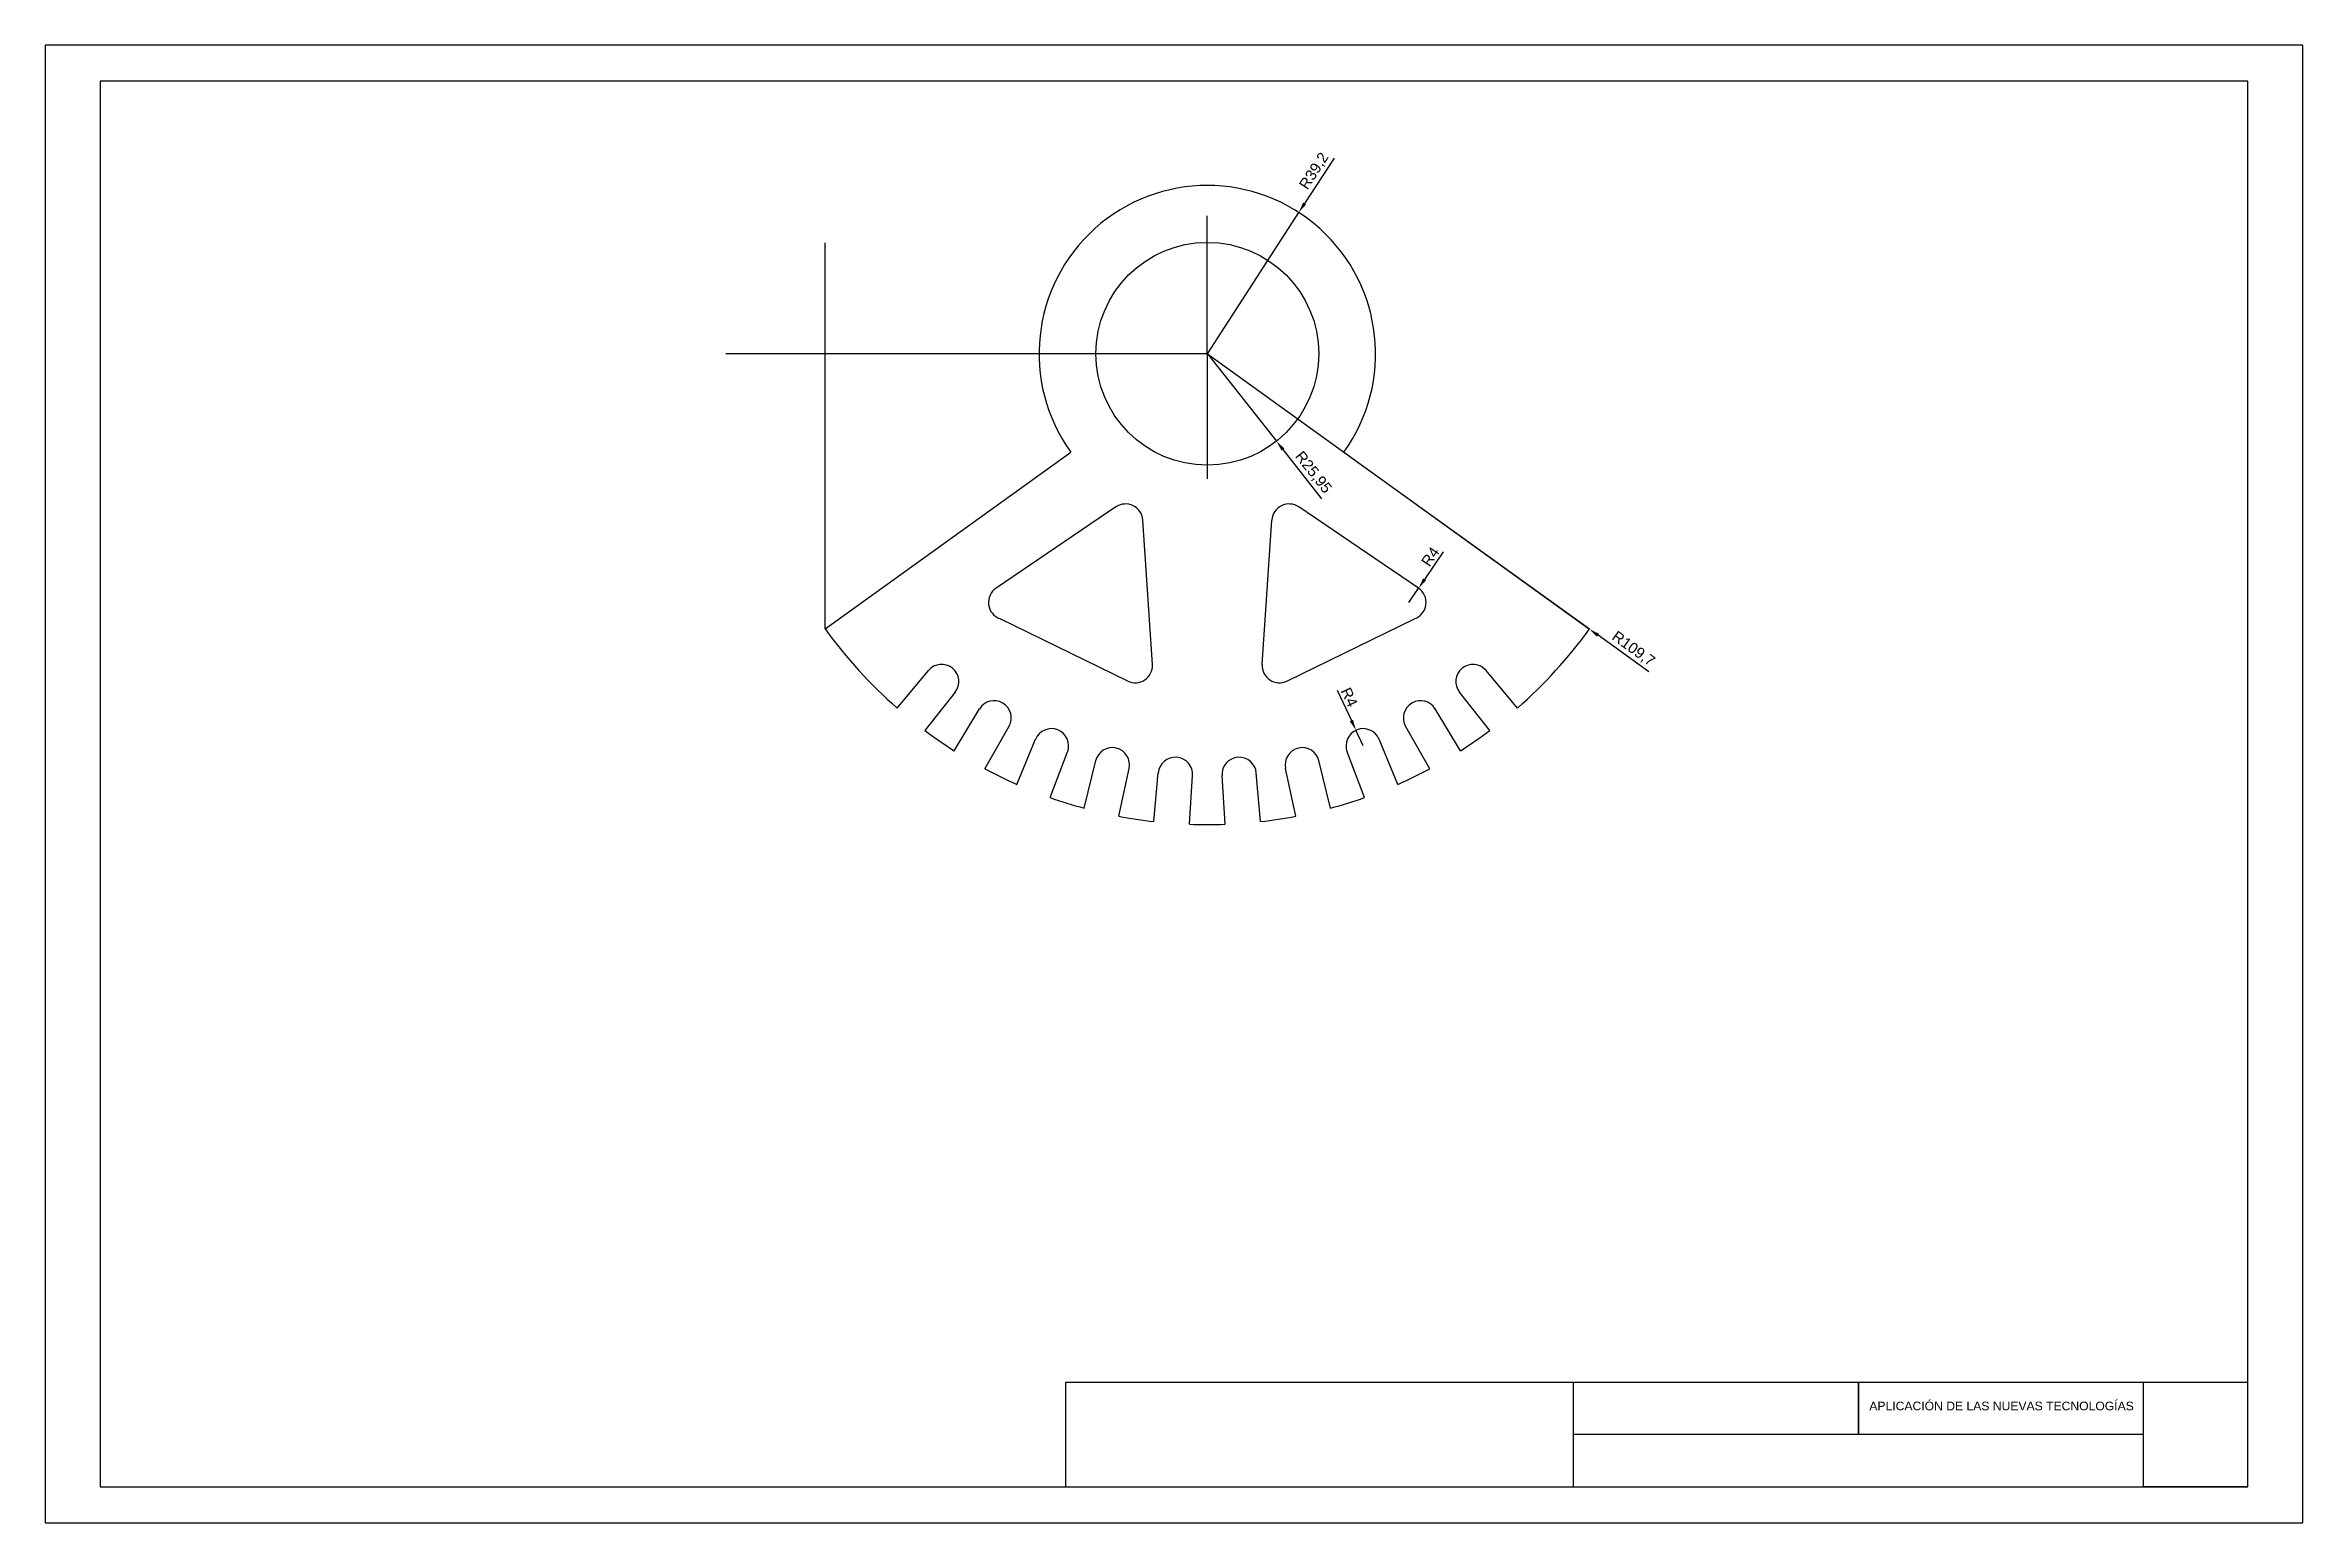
# Model space of a CAD drawing. Header units: millimetres. Extents: x 163 to 689, y 182 to 526.
import ezdxf

# ---------------------------------------------------------------- set-up
doc = ezdxf.new("R2010")
doc.units = ezdxf.units.MM
doc.styles.get("Standard").update_dxf_attribs({"font": 'arial.ttf'})
doc.dimstyles.new('ISO-25', dxfattribs={"dimtxt": 2.5, "dimasz": 2.5, "dimexe": 1.25, "dimexo": 0.625, "dimtad": 1, "dimtxsty": 'Standard', "dimcen": 2.5, "dimadec": 0, "dimazin": 0, "dimtfac": 1, "dimtmove": 0, "dimatfit": 3, "dimfxl": 1, "dimarcsym": 0})

# ---------------------------------------------------------------- blocks, each defined once
blk = doc.blocks.new('*D1')
at = {"color": 0, "lineweight": -2, "transparency": 16777216}
for p, q in [((462.79, 499.57), (455.94, 488.98)), ((433.28, 453.97), (454.58, 486.88))]:
    blk.add_line(p, q, dxfattribs=at)
at = {"color": 0, "transparency": 16777216}
blk.add_solid([(455.59, 489.21), (456.29, 488.75), (454.58, 486.88)], dxfattribs=at)
at = {"layer": 'Defpoints', "color": 0, "transparency": 16777216}
for p in [(454.58, 486.88), (433.28, 453.97)]:
    blk.add_point(p, dxfattribs=at)
at = {"color": 0, "transparency": 16777216, "insert": (458.26, 496.48), "char_height": 2.5, "attachment_point": 5, "rotation": 57.085}
blk.add_mtext('R39,2', dxfattribs=at)
blk = doc.blocks.new('*D4')
at = {"color": 0, "lineweight": -2, "transparency": 16777216}
for p, q in [((433.28, 453.97), (522.28, 389.84)), ((536.14, 379.86), (524.31, 388.38))]:
    blk.add_line(p, q, dxfattribs=at)
at = {"color": 0, "transparency": 16777216}
blk.add_solid([(524.55, 388.72), (524.06, 388.04), (522.28, 389.84)], dxfattribs=at)
at = {"layer": 'Defpoints', "color": 0, "transparency": 16777216}
for p in [(433.28, 453.97), (522.28, 389.84)]:
    blk.add_point(p, dxfattribs=at)
at = {"color": 0, "transparency": 16777216, "insert": (532.48, 385.12), "char_height": 2.5, "attachment_point": 5, "rotation": 324.2257}
blk.add_mtext('R109,7', dxfattribs=at)
blk = doc.blocks.new('*D69')
at = {"color": 0, "lineweight": -2, "transparency": 16777216}
for p, q in [((433.28, 453.97), (449.37, 433.61)), ((459.97, 420.2), (450.92, 431.65))]:
    blk.add_line(p, q, dxfattribs=at)
at = {"color": 0, "transparency": 16777216}
blk.add_solid([(451.24, 431.91), (450.59, 431.39), (449.37, 433.61)], dxfattribs=at)
at = {"layer": 'Defpoints', "color": 0, "transparency": 16777216}
for p in [(433.28, 453.97), (449.37, 433.61)]:
    blk.add_point(p, dxfattribs=at)
at = {"color": 0, "transparency": 16777216, "insert": (457.88, 426.26), "char_height": 2.5, "attachment_point": 5, "rotation": 308.3158}
blk.add_mtext('R25,95', dxfattribs=at)
blk = doc.blocks.new('*D74')
at = {"color": 0, "linetype": 'ByBlock', "lineweight": -2, "transparency": 16777216}
for p, q in [((433.28, 453.97), (522.28, 389.84)), ((536.14, 379.86), (524.31, 388.38))]:
    blk.add_line(p, q, dxfattribs=at)
at = {"color": 0, "linetype": 'ByBlock', "transparency": 16777216}
blk.add_solid([(524.55, 388.72), (524.06, 388.04), (522.28, 389.84)], dxfattribs=at)
at = {"layer": 'Defpoints', "color": 0, "linetype": 'ByBlock', "transparency": 16777216}
for p in [(433.28, 453.97), (522.28, 389.84)]:
    blk.add_point(p, dxfattribs=at)
at = {"color": 0, "linetype": 'ByBlock', "transparency": 16777216, "insert": (532.48, 385.12), "char_height": 2.5, "attachment_point": 5, "rotation": 324.2257}
blk.add_mtext('R109,7', dxfattribs=at)
blk = doc.blocks.new('*D75')
at = {"color": 0, "lineweight": -2, "transparency": 16777216}
for p, q in [((488.26, 407.83), (483.9, 401.4)), ((480.25, 396.02), (482.49, 399.33))]:
    blk.add_line(p, q, dxfattribs=at)
at = {"color": 0, "transparency": 16777216}
blk.add_solid([(483.55, 401.63), (484.24, 401.16), (482.49, 399.33)], dxfattribs=at)
at = {"layer": 'Defpoints', "color": 0, "transparency": 16777216}
for p in [(480.25, 396.02), (482.49, 399.33)]:
    blk.add_point(p, dxfattribs=at)
at = {"color": 0, "transparency": 16777216, "insert": (485.23, 406.7), "char_height": 2.5, "attachment_point": 5, "rotation": 55.8458}
blk.add_mtext('R4', dxfattribs=at)
blk = doc.blocks.new('*D148')
at = {"color": 0, "lineweight": -2, "transparency": 16777216}
for p, q in [((463.55, 375.56), (466.84, 368.52)), ((469.59, 362.63), (467.9, 366.25))]:
    blk.add_line(p, q, dxfattribs=at)
at = {"color": 0, "transparency": 16777216}
blk.add_solid([(467.22, 368.69), (466.46, 368.34), (467.9, 366.25)], dxfattribs=at)
at = {"layer": 'Defpoints', "color": 0, "transparency": 16777216}
for p in [(467.9, 366.25), (469.59, 362.63)]:
    blk.add_point(p, dxfattribs=at)
at = {"color": 0, "transparency": 16777216, "insert": (466.37, 373.96), "char_height": 2.5, "attachment_point": 5, "rotation": 295.0312}
blk.add_mtext('R4', dxfattribs=at)

msp = doc.modelspace()

# ---------------------------------------------------------------- linework, layer by layer
for p, q in [((433.277, 453.974), (433.277, 486.109)), ((344.274, 389.844), (344.274, 479.8)), ((433.277, 453.974), (321.089, 453.974)), ((433.277, 453.974), (433.277, 424.835)), ((344.274, 389.844), (401.473, 431.058)), ((465.081, 431.058), (522.279, 389.844)), ((411.995, 418.282), (384.105, 399.36)), ((482.494, 399.329), (454.572, 418.273)), ((420.476, 381.554), (418.233, 415.222)), ((446.077, 381.554), (448.32, 415.221)), ((414.728, 377.695), (384.991, 392.241)), ((451.826, 377.695), (481.562, 392.241)), ((361.029, 371.425), (368.326, 380.188)), ((505.524, 371.425), (498.227, 380.188)), ((374.54, 375.152), (367.477, 366.199)), ((499.076, 366.199), (492.013, 375.152)), ((374.302, 361.475), (380.194, 371.239)), ((492.251, 361.475), (486.359, 371.239)), ((381.465, 357.281), (387.096, 367.197)), ((388.923, 353.64), (393.276, 364.181)), ((477.63, 353.64), (473.277, 364.181)), ((485.089, 357.281), (479.457, 367.197)), ((396.636, 350.574), (400.709, 361.226)), ((404.559, 348.1), (407.273, 359.176)), ((461.994, 348.1), (459.281, 359.176)), ((469.917, 350.574), (465.845, 361.226)), ((412.646, 346.232), (415.066, 357.376)), ((420.851, 344.98), (421.864, 356.339)), ((429.127, 344.353), (429.839, 355.734)), ((437.426, 344.353), (436.714, 355.734)), ((445.702, 344.98), (444.69, 356.339)), ((453.907, 346.232), (451.488, 357.376)), ((675.666, 214.294), (400.265, 214.294)), ((400.265, 214.294), (400.265, 189.993)), ((675.666, 214.294), (518.525, 214.294)), ((518.525, 214.294), (518.525, 189.993)), ((584.946, 202.144), (584.946, 214.294)), ((584.946, 214.294), (584.946, 202.144)), ((584.946, 214.294), (584.946, 208.219)), ((584.946, 214.294), (584.946, 209.324)), ((651.366, 189.993), (651.366, 214.294)), ((675.666, 189.993), (675.666, 214.294)), ((651.366, 202.144), (518.525, 202.144)), ((675.666, 189.993), (675.666, 202.144)), ((675.666, 189.993), (651.366, 189.993))]:
    msp.add_line(p, q)
for points in [[(162.527, 525.867), (162.527, 181.592), (688.501, 181.592), (688.501, 525.867)], [(175.362, 517.466), (175.362, 189.993), (675.666, 189.993), (675.666, 517.466)]]:
    msp.add_lwpolyline(points, close=True)
msp.add_circle((433.277, 453.974), 25.95)
for centre, radius, start, end in [((433.277, 453.974), 39.2, 324.22566, 215.77434), ((414.24, 414.972), 4, 3.58013, 124.15536), ((452.313, 414.972), 4, 55.61279, 176.42029), ((386.305, 396.019), 4, 123.36105, 250.82437), ((480.249, 396.019), 4, 289.17563, 55.84578), ((433.277, 453.974), 109.7, 215.77434, 228.80758), ((433.277, 453.974), 109.7, 311.19242, 324.22566), ((371.382, 377.607), 4, 321.32545, 140.6258), ((416.485, 381.288), 4, 243.9346, 3.81311), ((450.068, 381.288), 4, 176.18733, 296.0654), ((495.171, 377.607), 4, 40.19019, 218.67455), ((383.604, 369.148), 4, 329.99762, 149.29797), ((482.949, 369.148), 4, 30.70203, 210.00238), ((433.277, 453.974), 109.7, 233.14367, 237.47975), ((396.962, 362.628), 4, 338.66979, 157.97014), ((469.591, 362.628), 4, 22.02986, 201.33021), ((433.277, 453.974), 109.7, 302.52025, 306.85633), ((411.151, 358.197), 4, 347.34196, 166.64231), ((425.845, 355.955), 4, 356.01413, 175.31448), ((440.708, 355.955), 4, 4.68552, 183.98587), ((455.402, 358.197), 4, 13.35769, 192.65804), ((433.277, 453.974), 109.7, 241.81584, 246.15192), ((433.277, 453.974), 109.7, 293.84808, 298.18416), ((433.277, 453.974), 109.7, 250.48801, 254.82409), ((433.277, 453.974), 109.7, 285.17591, 289.51199), ((433.277, 453.974), 109.7, 259.16018, 263.49626), ((433.277, 453.974), 109.7, 267.83235, 272.16765), ((433.277, 453.974), 109.7, 276.50374, 280.83982)]:
    msp.add_arc(centre, radius, start, end)

# ---------------------------------------------------------------- texts
at = {"insert": (587.505, 209.836), "char_height": 2.02501, "attachment_point": 1}
msp.add_mtext_dynamic_manual_height_columns('APLICACIÓN DE LAS NUEVAS TECNOLOGÍAS', width=62.33804, gutter_width=10.125, heights=[2.571], dxfattribs=at)

# ---------------------------------------------------------------- dimensions: what is measured, and where the dimension line sits
for center, mpoint, picture, middle in [((433.277, 453.974), (454.578, 486.882), '*D1', (458.256, 496.479)), ((433.277, 453.974), (522.279, 389.844), '*D4', (532.479, 385.117)), ((433.277, 453.974), (449.365, 433.614), '*D69', (457.885, 426.264)), ((480.249, 396.019), (482.494, 399.329), '*D75', (485.229, 406.7)), ((469.591, 362.628), (467.898, 366.252), '*D148', (466.367, 373.964))]:
    dim = msp.add_radius_dim(center=center, mpoint=mpoint, dimstyle='ISO-25')
    dim.commit()
    dim.dimension.update_dxf_attribs({"geometry": picture, "text_midpoint": middle})
at = {"linetype": 'ByBlock'}
dim = msp.add_radius_dim(center=(433.277, 453.974), mpoint=(522.279, 389.844), dimstyle='ISO-25', dxfattribs=at)
dim.commit()
dim.dimension.update_dxf_attribs({"geometry": '*D74', "text_midpoint": (532.479, 385.117)})

doc.saveas('drawing.dxf')
